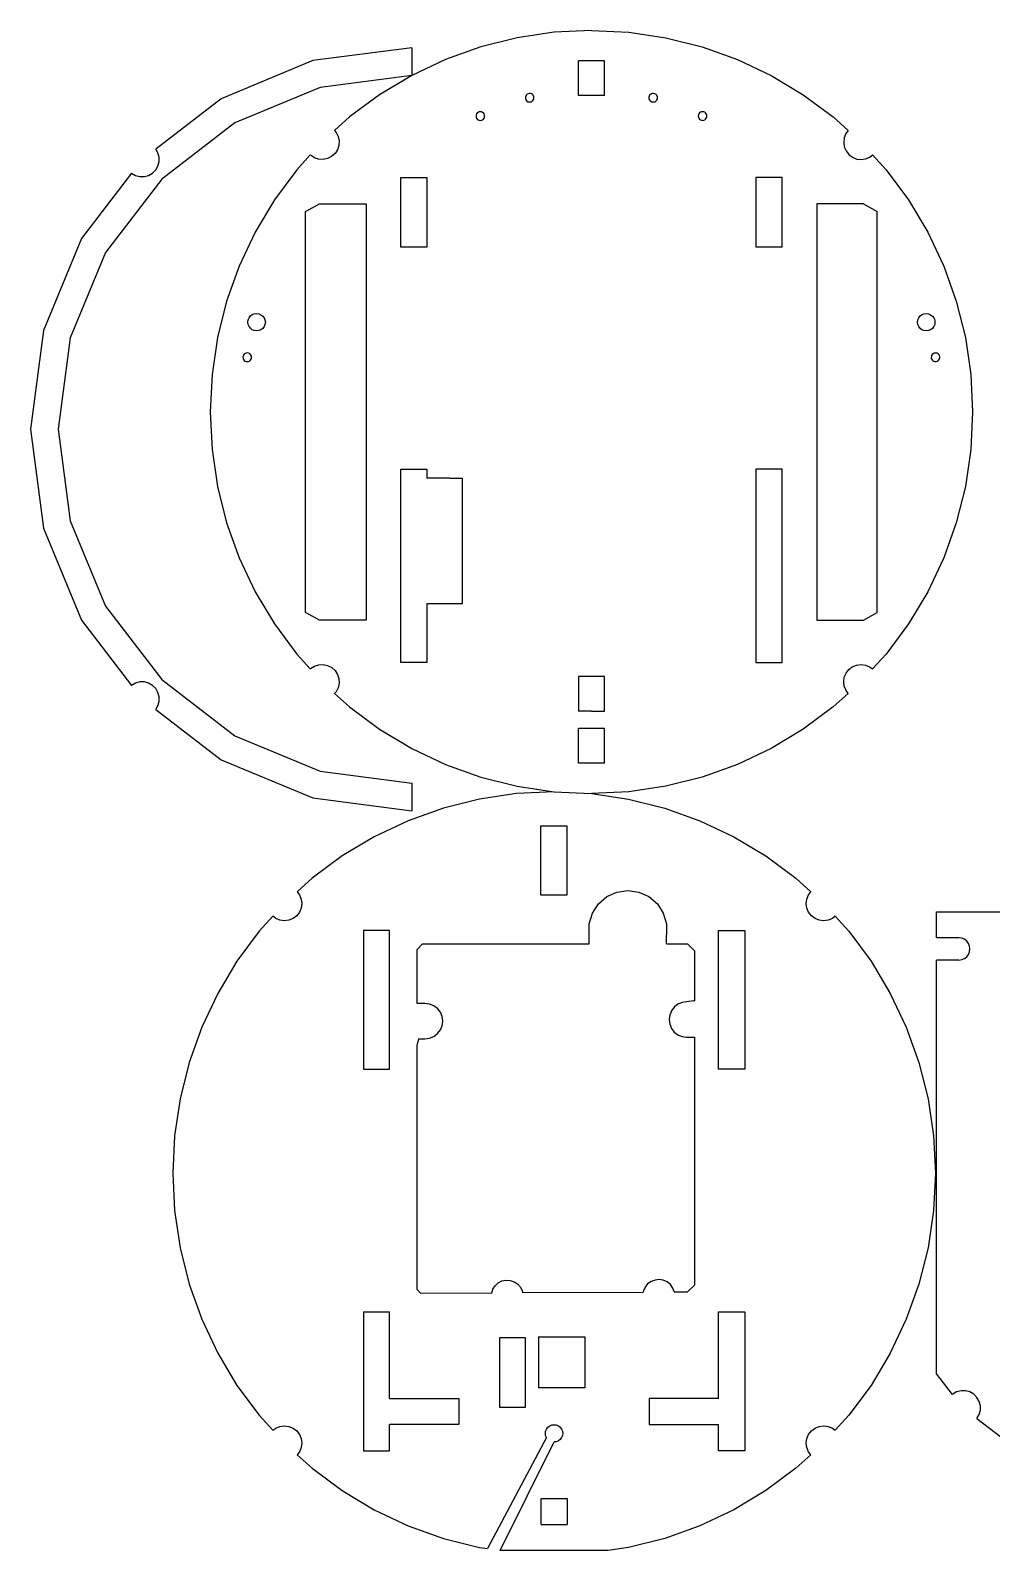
# Model space of a CAD drawing. Header units: inches. Extents: x 0 to 19.5, y 0 to 11.
# Drawn here: x 0 to 6.93, y 0 to 10.96 of the extents above; entities that cross this region are included whole.
import ezdxf

# ---------------------------------------------------------------- set-up
doc = ezdxf.new("R2010")
doc.units = ezdxf.units.IN
doc.header["$MEASUREMENT"] = 0
doc.layers.get('0').update_dxf_attribs({"color": 144, "true_color": 0x006699})

msp = doc.modelspace()

# ---------------------------------------------------------------- linework, layer by layer
at = {"color": 30, "true_color": 0xff8c00}
for p, q in [((4.046, 10.956, 0.002), (3.777, 10.943, 0.002)), ((4.046, 10.956, 0.002), (4.316, 10.943, 0.002)), ((3.51, 10.903, 0.002), (3.248, 10.838, 0.002)), ((3.777, 10.943, 0.002), (3.51, 10.903, 0.002)), ((4.316, 10.943, 0.002), (4.583, 10.903, 0.002)), ((4.583, 10.903, 0.002), (4.845, 10.838, 0.002)), ((2.994, 10.747, 0.002), (2.75, 10.631, 0.003)), ((3.248, 10.838, 0.002), (2.994, 10.747, 0.002)), ((4.14, 10.737, 0.002), (3.952, 10.737, 0.002)), ((3.952, 10.487, 0.002), (3.952, 10.737, 0.002)), ((4.14, 10.487, 0.002), (4.14, 10.737, 0.002)), ((4.845, 10.838, 0.002), (5.099, 10.747, 0.002)), ((5.099, 10.747, 0.002), (5.343, 10.631, 0.002)), ((2.75, 10.631, 0.003), (2.519, 10.492, 0.002)), ((5.343, 10.631, 0.002), (5.574, 10.492, 0.002)), ((2.519, 10.492, 0.002), (2.302, 10.332, 0.002)), ((4.14, 10.487, 0.002), (3.952, 10.487, 0.002)), ((5.574, 10.492, 0.002), (5.791, 10.332, 0.002)), ((2.302, 10.332, 0.002), (2.194, 10.234, 0.002)), ((5.791, 10.332, 0.002), (5.899, 10.234, 0.002)), ((2.018, 10.058, 0.002), (1.921, 9.951, 0.002)), ((6.074, 10.058, 0.002), (6.172, 9.951, 0.002)), ((1.921, 9.951, 0.002), (1.76, 9.734, 0.002)), ((2.671, 9.394, 0.002), (2.671, 9.897, 0.002)), ((2.671, 9.897, 0.002), (2.859, 9.897, 0.002)), ((2.859, 9.897, 0.002), (2.859, 9.394, 0.002)), ((5.233, 9.897, 0.002), (5.233, 9.394, 0.002)), ((5.421, 9.897, 0.002), (5.233, 9.897, 0.002)), ((5.421, 9.394, 0.002), (5.421, 9.897, 0.002)), ((6.172, 9.951, 0.002), (6.333, 9.734, 0.002)), ((1.76, 9.734, 0.002), (1.621, 9.502, 0.002)), ((1.984, 9.65, 0.002), (2.084, 9.706, 0.002)), ((1.984, 6.761, 0.002), (1.984, 9.65, 0.002)), ((2.084, 9.706, 0.002), (2.421, 9.706, 0.002)), ((2.421, 9.706, 0.002), (2.421, 6.706, 0.002)), ((5.671, 9.706, 0.002), (5.671, 6.706, 0.002)), ((6.009, 9.706, 0.002), (5.671, 9.706, 0.002)), ((6.009, 9.706, 0.002), (6.108, 9.65, 0.002)), ((6.108, 6.761, 0.002), (6.108, 9.65, 0.002)), ((6.333, 9.734, 0.002), (6.472, 9.502, 0.002)), ((1.621, 9.502, 0.002), (1.506, 9.258, 0.002)), ((6.472, 9.502, 0.002), (6.587, 9.258, 0.002)), ((2.859, 9.394, 0.002), (2.671, 9.394, 0.002)), ((5.421, 9.394, 0.002), (5.233, 9.394, 0.002)), ((1.506, 9.258, 0.002), (1.415, 9.004, 0.002)), ((6.587, 9.258, 0.002), (6.678, 9.004, 0.002)), ((1.415, 9.004, 0.002), (1.349, 8.742, 0.002)), ((6.678, 9.004, 0.002), (6.744, 8.742, 0.002)), ((1.349, 8.742, 0.002), (1.31, 8.475, 0.002)), ((6.744, 8.742, 0.002), (6.783, 8.475, 0.002)), ((1.31, 8.475, 0.002), (1.296, 8.206, 0.002)), ((6.783, 8.475, 0.002), (6.796, 8.206, 0.002)), ((1.296, 8.206, 0.002), (1.31, 7.936, 0.002)), ((6.796, 8.206, 0.002), (6.783, 7.936, 0.002)), ((1.31, 7.936, 0.002), (1.349, 7.669, 0.002)), ((6.783, 7.936, 0.002), (6.744, 7.669, 0.002)), ((2.671, 7.793, 0.002), (2.859, 7.793, 0.002)), ((2.671, 6.4, 0.002), (2.671, 7.793, 0.002)), ((2.859, 7.793, 0.002), (2.859, 7.729, 0.002)), ((5.421, 7.793, 0.002), (5.233, 7.793, 0.002)), ((5.233, 7.793, 0.002), (5.233, 6.4, 0.002)), ((5.421, 6.4, 0.002), (5.421, 7.793, 0.002)), ((1.349, 7.669, 0.002), (1.415, 7.408, 0.002)), ((6.744, 7.669, 0.002), (6.678, 7.408, 0.002)), ((1.415, 7.408, 0.002), (1.506, 7.154, 0.002)), ((6.678, 7.408, 0.002), (6.587, 7.154, 0.002)), ((1.506, 7.154, 0.002), (1.621, 6.91, 0.002)), ((6.587, 7.154, 0.002), (6.472, 6.91, 0.002)), ((1.621, 6.91, 0.002), (1.76, 6.678, 0.002)), ((6.472, 6.91, 0.002), (6.333, 6.678, 0.002)), ((2.859, 6.823, 0.002), (2.859, 6.4, 0.002)), ((2.084, 6.706, 0.002), (1.984, 6.761, 0.002)), ((2.421, 6.706, 0.002), (2.084, 6.706, 0.002)), ((5.671, 6.706, 0.002), (6.009, 6.706, 0.002)), ((6.009, 6.706, 0.002), (6.108, 6.761, 0.002)), ((1.76, 6.678, 0.002), (1.921, 6.461, 0.002)), ((6.333, 6.678, 0.002), (6.172, 6.461, 0.002)), ((1.921, 6.461, 0.002), (2.018, 6.354, 0.002)), ((2.859, 6.4, 0.002), (2.671, 6.4, 0.002)), ((5.233, 6.4, 0.002), (5.421, 6.4, 0.002)), ((6.172, 6.461, 0.002), (6.074, 6.354, 0.002)), ((2.194, 6.178, 0.002), (2.302, 6.08, 0.002)), ((5.899, 6.178, 0.002), (5.791, 6.08, 0.002)), ((2.302, 6.08, 0.002), (2.519, 5.919, 0.002)), ((5.791, 6.08, 0.002), (5.574, 5.919, 0.002)), ((2.519, 5.919, 0.002), (2.75, 5.781, 0.002)), ((3.952, 5.675, 0.002), (3.952, 5.925, 0.002)), ((4.14, 5.925, 0.002), (3.952, 5.925, 0.002)), ((4.14, 5.675, 0.002), (4.14, 5.925, 0.002)), ((5.574, 5.919, 0.002), (5.343, 5.781, 0.002)), ((2.75, 5.781, 0.002), (2.994, 5.665, 0.002)), ((5.343, 5.781, 0.002), (5.099, 5.665, 0.002)), ((2.994, 5.665, 0.002), (3.248, 5.574, 0.002)), ((4.14, 5.675, 0.002), (3.952, 5.675, 0.002)), ((5.099, 5.665, 0.002), (4.845, 5.574, 0.002)), ((3.248, 5.574, 0.002), (3.51, 5.509, 0.002)), ((3.51, 5.509, 0.002), (3.777, 5.469, 0.003)), ((4.583, 5.509, 0.002), (4.316, 5.469, 0.002)), ((4.845, 5.574, 0.002), (4.583, 5.509, 0.002)), ((3.777, 5.469, 0.003), (4.046, 5.456, 0.003)), ((4.316, 5.469, 0.002), (4.046, 5.456, 0.003)), ((3.681, 5.223, 0.003), (3.87, 5.223, 0.003)), ((3.682, 4.723, 0.003), (3.681, 5.223, 0.003)), ((3.87, 5.223, 0.003), (3.87, 4.723, 0.003)), ((1.924, 4.747, 0.003), (1.941, 4.726, 0.003)), ((1.941, 4.726, 0.003), (1.953, 4.696, 0.003)), ((4.097, 4.661, 0.003), (4.158, 4.713, 0.003)), ((4.158, 4.713, 0.003), (4.23, 4.746, 0.003)), ((4.23, 4.746, 0.003), (4.309, 4.757, 0.003)), ((4.309, 4.757, 0.003), (4.388, 4.746, 0.003)), ((4.388, 4.746, 0.003), (4.461, 4.713, 0.003)), ((4.461, 4.713, 0.003), (4.522, 4.661, 0.003)), ((5.601, 4.696, 0.003), (5.613, 4.726, 0.003)), ((5.613, 4.726, 0.003), (5.629, 4.747, 0.003)), ((1.953, 4.631, 0.003), (1.941, 4.601, 0.003)), ((1.953, 4.696, 0.003), (1.957, 4.664, 0.003)), ((1.957, 4.664, 0.003), (1.953, 4.631, 0.003)), ((4.054, 4.594, 0.003), (4.097, 4.661, 0.003)), ((4.522, 4.661, 0.003), (4.565, 4.594, 0.003)), ((5.596, 4.664, 0.003), (5.601, 4.696, 0.003)), ((5.601, 4.631, 0.003), (5.596, 4.664, 0.003)), ((5.613, 4.601, 0.003), (5.601, 4.631, 0.003)), ((1.77, 4.555, 0.003), (1.749, 4.572, 0.003)), ((1.8, 4.543, 0.003), (1.77, 4.555, 0.003)), ((1.832, 4.539, 0.003), (1.8, 4.543, 0.003)), ((1.865, 4.543, 0.003), (1.832, 4.539, 0.003)), ((1.895, 4.555, 0.003), (1.865, 4.543, 0.003)), ((1.921, 4.575, 0.003), (1.895, 4.555, 0.003)), ((1.941, 4.601, 0.003), (1.921, 4.575, 0.003)), ((4.029, 4.438, 0.003), (4.03, 4.518, 0.003)), ((4.03, 4.518, 0.003), (4.054, 4.594, 0.003)), ((4.565, 4.594, 0.003), (4.589, 4.518, 0.003)), ((4.589, 4.518, 0.003), (4.589, 4.438, 0.003)), ((5.633, 4.575, 0.003), (5.613, 4.601, 0.003)), ((5.659, 4.555, 0.003), (5.633, 4.575, 0.003)), ((5.689, 4.543, 0.003), (5.659, 4.555, 0.003)), ((5.721, 4.539, 0.003), (5.689, 4.543, 0.003)), ((5.754, 4.543, 0.003), (5.721, 4.539, 0.003)), ((5.784, 4.555, 0.003), (5.754, 4.543, 0.003)), ((5.805, 4.572, 0.003), (5.784, 4.555, 0.003)), ((2.589, 4.47, 0.003), (2.402, 4.47, 0.003)), ((2.402, 4.47, 0.003), (2.402, 3.47, 0.003)), ((2.589, 3.47, 0.003), (2.589, 4.47, 0.003)), ((4.029, 4.372, 0.003), (4.029, 4.438, 0.003)), ((4.589, 4.372, 0.003), (4.589, 4.438, 0.003)), ((4.964, 4.47, 0.003), (5.152, 4.47, 0.003)), ((4.964, 3.47, 0.003), (4.964, 4.47, 0.003)), ((5.152, 4.47, 0.003), (5.152, 3.47, 0.003)), ((2.829, 4.372, 0.003), (2.789, 4.333, 0.003)), ((2.789, 3.982, 0.003), (2.789, 4.333, 0.003)), ((2.829, 4.372, 0.003), (4.029, 4.372, 0.003)), ((4.589, 4.372, 0.003), (4.74, 4.372, 0.003)), ((4.79, 4.323, 0.003), (4.74, 4.372, 0.003)), ((2.79, 3.944, 0.003), (2.789, 3.982, 0.003)), ((4.701, 3.95, 0.003), (4.67, 3.937, 0.003)), ((4.733, 3.954, 0.003), (4.701, 3.95, 0.003)), ((4.782, 3.961, 0.003), (4.79, 3.962, 0.003)), ((2.846, 3.944, 0.003), (2.79, 3.944, 0.003)), ((2.879, 3.939, 0.003), (2.846, 3.944, 0.003)), ((2.91, 3.927, 0.003), (2.879, 3.939, 0.003)), ((2.936, 3.906, 0.003), (2.91, 3.927, 0.003)), ((2.957, 3.88, 0.003), (2.936, 3.906, 0.003)), ((2.969, 3.849, 0.003), (2.957, 3.88, 0.003)), ((2.974, 3.816, 0.003), (2.969, 3.849, 0.003)), ((4.611, 3.86, 0.003), (4.606, 3.827, 0.003)), ((4.623, 3.891, 0.003), (4.611, 3.86, 0.003)), ((4.643, 3.917, 0.003), (4.623, 3.891, 0.003)), ((4.67, 3.937, 0.003), (4.643, 3.917, 0.003)), ((2.91, 3.706, 0.003), (2.936, 3.726, 0.003)), ((2.936, 3.726, 0.003), (2.957, 3.753, 0.003)), ((2.957, 3.753, 0.003), (2.969, 3.783, 0.003)), ((2.969, 3.783, 0.003), (2.974, 3.816, 0.003)), ((4.606, 3.827, 0.003), (4.611, 3.794, 0.003)), ((4.611, 3.794, 0.003), (4.623, 3.763, 0.003)), ((4.623, 3.763, 0.003), (4.643, 3.737, 0.003)), ((4.643, 3.737, 0.003), (4.67, 3.717, 0.003)), ((2.799, 3.689, 0.003), (2.789, 3.648, 0.003)), ((2.846, 3.689, 0.003), (2.879, 3.693, 0.003)), ((2.879, 3.693, 0.003), (2.91, 3.706, 0.003)), ((4.67, 3.717, 0.003), (4.701, 3.704, 0.003)), ((4.701, 3.704, 0.003), (4.733, 3.7, 0.003)), ((4.733, 3.7, 0.003), (4.789, 3.7, 0.003)), ((2.402, 3.47, 0.003), (2.589, 3.47, 0.003)), ((5.152, 3.47, 0.003), (4.964, 3.47, 0.003)), ((2.789, 1.881, 0.003), (2.813, 1.856, 0.003)), ((3.327, 1.858, 0.003), (3.335, 1.884, 0.003)), ((3.335, 1.884, 0.003), (3.351, 1.909, 0.003)), ((3.351, 1.909, 0.003), (3.374, 1.929, 0.003)), ((3.374, 1.929, 0.003), (3.4, 1.943, 0.003)), ((3.4, 1.943, 0.003), (3.43, 1.949, 0.003)), ((3.43, 1.949, 0.003), (3.46, 1.947, 0.003)), ((3.46, 1.947, 0.003), (3.488, 1.938, 0.003)), ((3.488, 1.938, 0.003), (3.513, 1.922, 0.003)), ((3.513, 1.922, 0.003), (3.534, 1.899, 0.003)), ((3.534, 1.899, 0.003), (3.547, 1.873, 0.003)), ((3.547, 1.873, 0.003), (3.55, 1.859, 0.003)), ((3.55, 1.859, 0.003), (4.42, 1.863, 0.003)), ((4.421, 1.871, 0.003), (4.42, 1.863, 0.003)), ((4.433, 1.899, 0.003), (4.421, 1.871, 0.003)), ((4.452, 1.922, 0.003), (4.433, 1.899, 0.003)), ((4.477, 1.94, 0.003), (4.452, 1.922, 0.003)), ((4.505, 1.95, 0.003), (4.477, 1.94, 0.003)), ((4.535, 1.953, 0.003), (4.505, 1.95, 0.003)), ((4.565, 1.948, 0.003), (4.535, 1.953, 0.003)), ((4.592, 1.936, 0.003), (4.565, 1.948, 0.003)), ((4.616, 1.917, 0.003), (4.592, 1.936, 0.003)), ((4.633, 1.892, 0.003), (4.616, 1.917, 0.003)), ((4.644, 1.864, 0.003), (4.633, 1.892, 0.003)), ((4.644, 1.864, 0.003), (4.74, 1.864, 0.003)), ((4.74, 1.864, 0.003), (4.79, 1.914, 0.003)), ((2.813, 1.856, 0.003), (3.327, 1.858, 0.003)), ((2.402, 1.72, 0.003), (2.59, 1.72, 0.003)), ((3.664, 1.54, 0.003), (3.998, 1.54, 0.003)), ((3.664, 1.54, 0.003), (3.664, 1.174, 0.003)), ((3.998, 1.54, 0.003), (3.998, 1.174, 0.003)), ((3.572, 1.533, 0.003), (3.384, 1.533, 0.003)), ((3.572, 1.033, 0.003), (3.572, 1.533, 0.003)), ((2.59, 1.096, 0.003), (3.09, 1.096, 0.003)), ((3.09, 1.096, 0.003), (3.09, 0.908, 0.003)), ((3.998, 1.174, 0.003), (3.664, 1.174, 0.003)), ((4.964, 1.096, 0.003), (4.464, 1.096, 0.003)), ((4.464, 1.096, 0.003), (4.464, 0.908, 0.003)), ((3.384, 1.033, 0.003), (3.572, 1.033, 0.003)), ((1.749, 0.867, 0.003), (1.77, 0.883, 0.003)), ((1.77, 0.883, 0.003), (1.8, 0.895, 0.003)), ((1.8, 0.895, 0.003), (1.832, 0.9, 0.003)), ((1.832, 0.9, 0.003), (1.865, 0.895, 0.003)), ((1.865, 0.895, 0.003), (1.895, 0.883, 0.003)), ((1.895, 0.883, 0.003), (1.921, 0.863, 0.003)), ((3.09, 0.908, 0.003), (2.59, 0.908, 0.003)), ((3.723, 0.876, 0.003), (3.733, 0.889, 0.003)), ((3.733, 0.889, 0.003), (3.746, 0.899, 0.003)), ((3.746, 0.899, 0.003), (3.761, 0.906, 0.003)), ((3.761, 0.906, 0.003), (3.78, 0.907, 0.003)), ((3.78, 0.907, 0.003), (3.793, 0.906, 0.003)), ((3.793, 0.906, 0.003), (3.808, 0.899, 0.003)), ((3.808, 0.899, 0.003), (3.821, 0.889, 0.003)), ((3.821, 0.889, 0.003), (3.831, 0.876, 0.003)), ((4.464, 0.908, 0.003), (4.964, 0.908, 0.003)), ((5.633, 0.863, 0.003), (5.659, 0.883, 0.003)), ((5.659, 0.883, 0.003), (5.689, 0.895, 0.003)), ((5.689, 0.895, 0.003), (5.721, 0.9, 0.003)), ((5.721, 0.9, 0.003), (5.754, 0.895, 0.003)), ((5.754, 0.895, 0.003), (5.784, 0.883, 0.003)), ((5.784, 0.883, 0.003), (5.805, 0.867, 0.003)), ((1.921, 0.863, 0.003), (1.941, 0.837, 0.003)), ((1.941, 0.837, 0.003), (1.953, 0.807, 0.003)), ((1.953, 0.807, 0.003), (1.957, 0.775, 0.003)), ((1.957, 0.775, 0.003), (1.953, 0.742, 0.003)), ((3.723, 0.814, 0.003), (3.297, 0.014, 0.003)), ((3.389, 0, 0.003), (3.777, 0.783, 0.003)), ((3.714, 0.845, 0.003), (3.716, 0.861, 0.003)), ((3.716, 0.829, 0.003), (3.714, 0.845, 0.003)), ((3.716, 0.861, 0.003), (3.723, 0.876, 0.003)), ((3.723, 0.814, 0.003), (3.716, 0.829, 0.003)), ((3.793, 0.785, 0.003), (3.777, 0.783, 0.003)), ((3.808, 0.791, 0.003), (3.793, 0.785, 0.003)), ((3.821, 0.801, 0.003), (3.808, 0.791, 0.003)), ((3.831, 0.814, 0.003), (3.821, 0.801, 0.003)), ((3.831, 0.876, 0.003), (3.837, 0.861, 0.003)), ((3.837, 0.829, 0.003), (3.831, 0.814, 0.003)), ((3.837, 0.861, 0.003), (3.839, 0.845, 0.003)), ((3.839, 0.845, 0.003), (3.837, 0.829, 0.003)), ((5.596, 0.775, 0.003), (5.601, 0.807, 0.003)), ((5.601, 0.742, 0.003), (5.596, 0.775, 0.003)), ((5.601, 0.807, 0.003), (5.613, 0.837, 0.003)), ((5.613, 0.837, 0.003), (5.633, 0.863, 0.003)), ((1.941, 0.712, 0.003), (1.924, 0.691, 0.003)), ((1.953, 0.742, 0.003), (1.941, 0.712, 0.003)), ((5.613, 0.712, 0.003), (5.601, 0.742, 0.003)), ((5.629, 0.691, 0.003), (5.613, 0.712, 0.003)), ((3.683, 0.375, 0.003), (3.871, 0.375, 0.003)), ((3.683, 0.187, 0.003), (3.683, 0.375, 0.003)), ((3.871, 0.375, 0.003), (3.871, 0.187, 0.003)), ((3.683, 0.187, 0.003), (3.871, 0.187, 0.003)), ((4.165, 0, 0.003), (3.389, 0, 0.003))]:
    msp.add_line(p, q, dxfattribs=at)
at = {"color": 30, "true_color": 0xff7f00}
for p, q in [((2.038, 10.738, 0.003), (1.375, 10.463, 0.003)), ((2.75, 10.831, 0.003), (2.038, 10.738, 0.003)), ((2.75, 10.831, 0.003), (2.75, 10.631, 0.003)), ((2.75, 10.631, 0.003), (2.09, 10.544, 0.003)), ((2.09, 10.544, 0.003), (1.475, 10.29, 0.003)), ((1.375, 10.463, 0.003), (0.904, 10.101, 0.003)), ((1.475, 10.29, 0.003), (0.947, 9.884, 0.003)), ((0.73, 9.927, 0.003), (0.368, 9.456, 0.003)), ((0.947, 9.884, 0.003), (0.542, 9.356, 0.003)), ((0.368, 9.456, 0.003), (0.094, 8.793, 0.003)), ((0.542, 9.356, 0.003), (0.287, 8.741, 0.003)), ((0.094, 8.793, 0.003), (0, 8.081, 0.003)), ((0.287, 8.741, 0.003), (0.2, 8.081, 0.003)), ((0, 8.081, 0.003), (0.094, 7.369, 0.003)), ((0.2, 8.081, 0.003), (0.287, 7.421, 0.003)), ((0.094, 7.369, 0.003), (0.368, 6.706, 0.003)), ((0.287, 7.421, 0.003), (0.542, 6.806, 0.003)), ((0.542, 6.806, 0.003), (0.947, 6.278, 0.003)), ((0.368, 6.706, 0.003), (0.73, 6.235, 0.003)), ((0.947, 6.278, 0.003), (1.475, 5.873, 0.003)), ((0.904, 6.061, 0.003), (1.375, 5.7, 0.003)), ((1.475, 5.873, 0.003), (2.09, 5.618, 0.003)), ((1.375, 5.7, 0.003), (2.038, 5.425, 0.003)), ((2.09, 5.618, 0.003), (2.75, 5.531, 0.003)), ((2.75, 5.531, 0.003), (2.75, 5.331, 0.003)), ((2.038, 5.425, 0.003), (2.75, 5.331, 0.003))]:
    msp.add_line(p, q, dxfattribs=at)
for p, q in [((3.573, 10.484, 0.002), (3.57, 10.476, 0.002)), ((3.57, 10.476, 0.002), (3.57, 10.468, 0.002)), ((3.57, 10.468, 0.002), (3.572, 10.46, 0.002)), ((3.572, 10.46, 0.002), (3.576, 10.453, 0.002)), ((3.577, 10.491, 0.002), (3.573, 10.484, 0.002)), ((3.576, 10.453, 0.002), (3.581, 10.447, 0.002)), ((3.583, 10.496, 0.002), (3.577, 10.491, 0.002)), ((3.581, 10.447, 0.002), (3.588, 10.442, 0.002)), ((3.59, 10.5, 0.002), (3.583, 10.496, 0.002)), ((3.588, 10.442, 0.002), (3.596, 10.44, 0.002)), ((3.598, 10.502, 0.002), (3.59, 10.5, 0.002)), ((3.596, 10.44, 0.002), (3.604, 10.44, 0.002)), ((3.606, 10.501, 0.002), (3.598, 10.502, 0.002)), ((3.604, 10.44, 0.002), (3.612, 10.441, 0.002)), ((3.614, 10.499, 0.002), (3.606, 10.501, 0.002)), ((3.612, 10.441, 0.002), (3.619, 10.445, 0.002)), ((3.621, 10.495, 0.002), (3.614, 10.499, 0.002)), ((3.619, 10.445, 0.002), (3.625, 10.451, 0.002)), ((3.627, 10.489, 0.002), (3.621, 10.495, 0.002)), ((3.625, 10.451, 0.002), (3.629, 10.458, 0.002)), ((3.63, 10.482, 0.002), (3.627, 10.489, 0.002)), ((3.629, 10.458, 0.002), (3.632, 10.465, 0.002)), ((3.632, 10.474, 0.002), (3.63, 10.482, 0.002)), ((3.632, 10.465, 0.002), (3.632, 10.474, 0.002)), ((4.462, 10.482, 0.002), (4.461, 10.474, 0.002)), ((4.461, 10.474, 0.002), (4.461, 10.465, 0.002)), ((4.461, 10.465, 0.002), (4.463, 10.458, 0.002)), ((4.466, 10.489, 0.002), (4.462, 10.482, 0.002)), ((4.463, 10.458, 0.002), (4.468, 10.451, 0.002)), ((4.472, 10.495, 0.002), (4.466, 10.489, 0.002)), ((4.468, 10.451, 0.002), (4.474, 10.445, 0.002)), ((4.479, 10.499, 0.002), (4.472, 10.495, 0.002)), ((4.474, 10.445, 0.002), (4.481, 10.441, 0.002)), ((4.486, 10.501, 0.002), (4.479, 10.499, 0.002)), ((4.481, 10.441, 0.002), (4.489, 10.44, 0.002)), ((4.495, 10.502, 0.002), (4.486, 10.501, 0.002)), ((4.489, 10.44, 0.002), (4.497, 10.44, 0.002)), ((4.503, 10.5, 0.002), (4.495, 10.502, 0.002)), ((4.497, 10.44, 0.002), (4.505, 10.442, 0.002)), ((4.51, 10.496, 0.002), (4.503, 10.5, 0.002)), ((4.505, 10.442, 0.002), (4.512, 10.447, 0.002)), ((4.516, 10.491, 0.002), (4.51, 10.496, 0.002)), ((4.512, 10.447, 0.002), (4.517, 10.453, 0.002)), ((4.52, 10.484, 0.002), (4.516, 10.491, 0.002)), ((4.517, 10.453, 0.002), (4.521, 10.46, 0.002)), ((4.522, 10.476, 0.002), (4.52, 10.484, 0.002)), ((4.521, 10.46, 0.002), (4.523, 10.468, 0.002)), ((4.523, 10.468, 0.002), (4.522, 10.476, 0.002)), ((3.215, 10.346, 0.002), (3.214, 10.338, 0.002)), ((3.214, 10.338, 0.002), (3.215, 10.33, 0.002)), ((3.218, 10.354, 0.002), (3.215, 10.346, 0.002)), ((3.215, 10.33, 0.002), (3.218, 10.323, 0.002)), ((3.223, 10.361, 0.002), (3.218, 10.354, 0.002)), ((3.218, 10.323, 0.002), (3.223, 10.316, 0.002)), ((3.229, 10.365, 0.002), (3.223, 10.361, 0.002)), ((3.223, 10.316, 0.002), (3.229, 10.311, 0.002)), ((3.237, 10.369, 0.002), (3.229, 10.365, 0.002)), ((3.229, 10.311, 0.002), (3.237, 10.308, 0.002)), ((3.245, 10.37, 0.002), (3.237, 10.369, 0.002)), ((3.237, 10.308, 0.002), (3.245, 10.307, 0.002)), ((3.253, 10.369, 0.002), (3.245, 10.37, 0.002)), ((3.245, 10.307, 0.002), (3.253, 10.308, 0.002)), ((3.26, 10.365, 0.002), (3.253, 10.369, 0.002)), ((3.253, 10.308, 0.002), (3.26, 10.311, 0.002)), ((3.267, 10.361, 0.002), (3.26, 10.365, 0.002)), ((3.26, 10.311, 0.002), (3.267, 10.316, 0.002)), ((3.272, 10.354, 0.002), (3.267, 10.361, 0.002)), ((3.267, 10.316, 0.002), (3.272, 10.323, 0.002)), ((3.275, 10.346, 0.002), (3.272, 10.354, 0.002)), ((3.272, 10.323, 0.002), (3.275, 10.33, 0.002)), ((3.276, 10.338, 0.002), (3.275, 10.346, 0.002)), ((3.275, 10.33, 0.002), (3.276, 10.338, 0.002)), ((4.818, 10.347, 0.002), (4.817, 10.338, 0.002)), ((4.817, 10.338, 0.002), (4.818, 10.33, 0.002)), ((4.821, 10.354, 0.002), (4.818, 10.347, 0.002)), ((4.818, 10.33, 0.002), (4.821, 10.323, 0.002)), ((4.826, 10.361, 0.002), (4.821, 10.354, 0.002)), ((4.821, 10.323, 0.002), (4.826, 10.316, 0.002)), ((4.832, 10.366, 0.002), (4.826, 10.361, 0.002)), ((4.826, 10.316, 0.002), (4.832, 10.311, 0.002)), ((4.84, 10.369, 0.002), (4.832, 10.366, 0.002)), ((4.832, 10.311, 0.002), (4.84, 10.308, 0.002)), ((4.848, 10.37, 0.002), (4.84, 10.369, 0.002)), ((4.84, 10.308, 0.002), (4.848, 10.307, 0.002)), ((4.856, 10.369, 0.002), (4.848, 10.37, 0.002)), ((4.848, 10.307, 0.002), (4.856, 10.308, 0.002)), ((4.864, 10.366, 0.002), (4.856, 10.369, 0.002)), ((4.856, 10.308, 0.002), (4.864, 10.311, 0.002)), ((4.87, 10.361, 0.002), (4.864, 10.366, 0.002)), ((4.864, 10.311, 0.002), (4.87, 10.316, 0.002)), ((4.875, 10.354, 0.002), (4.87, 10.361, 0.002)), ((4.87, 10.316, 0.002), (4.875, 10.323, 0.002)), ((4.878, 10.347, 0.002), (4.875, 10.354, 0.002)), ((4.875, 10.323, 0.002), (4.878, 10.33, 0.002)), ((4.879, 10.338, 0.002), (4.878, 10.347, 0.002)), ((4.878, 10.33, 0.002), (4.879, 10.338, 0.002)), ((2.194, 10.234, 0.002), (2.205, 10.221, 0.002)), ((2.205, 10.221, 0.002), (2.22, 10.192, 0.002)), ((2.22, 10.192, 0.002), (2.226, 10.16, 0.002)), ((5.882, 10.212, 0.002), (5.87, 10.182, 0.002)), ((5.899, 10.234, 0.002), (5.882, 10.212, 0.002)), ((0.92, 10.073, 0.003), (0.904, 10.101, 0.003)), ((2.214, 10.096, 0.002), (2.197, 10.069, 0.002)), ((2.225, 10.127, 0.002), (2.214, 10.096, 0.002)), ((2.226, 10.16, 0.002), (2.225, 10.127, 0.002)), ((5.87, 10.182, 0.002), (5.866, 10.149, 0.002)), ((5.866, 10.149, 0.002), (5.87, 10.117, 0.002)), ((5.87, 10.117, 0.002), (5.883, 10.087, 0.002)), ((5.883, 10.087, 0.002), (5.903, 10.061, 0.002)), ((0.904, 9.95, 0.003), (0.92, 9.978, 0.003)), ((0.928, 10.042, 0.003), (0.92, 10.073, 0.003)), ((0.92, 9.978, 0.003), (0.928, 10.01, 0.003)), ((0.928, 10.01, 0.003), (0.928, 10.042, 0.003)), ((2.02, 10.056, 0.002), (2.018, 10.058, 0.002)), ((2.048, 10.038, 0.002), (2.02, 10.056, 0.002)), ((2.079, 10.028, 0.002), (2.048, 10.038, 0.002)), ((2.111, 10.026, 0.002), (2.079, 10.028, 0.002)), ((2.143, 10.032, 0.002), (2.111, 10.026, 0.002)), ((2.172, 10.047, 0.002), (2.143, 10.032, 0.002)), ((2.197, 10.069, 0.002), (2.172, 10.047, 0.002)), ((5.903, 10.061, 0.002), (5.929, 10.042, 0.002)), ((5.929, 10.042, 0.002), (5.96, 10.029, 0.002)), ((5.96, 10.029, 0.002), (5.992, 10.025, 0.002)), ((5.992, 10.025, 0.002), (6.024, 10.03, 0.002)), ((6.024, 10.03, 0.002), (6.054, 10.043, 0.002)), ((6.054, 10.043, 0.002), (6.074, 10.058, 0.002)), ((0.73, 9.927, 0.003), (0.758, 9.911, 0.003)), ((0.758, 9.911, 0.003), (0.789, 9.903, 0.003)), ((0.789, 9.903, 0.003), (0.822, 9.903, 0.003)), ((0.822, 9.903, 0.003), (0.853, 9.911, 0.003)), ((0.853, 9.911, 0.003), (0.881, 9.927, 0.003)), ((0.881, 9.927, 0.003), (0.904, 9.95, 0.003)), ((1.571, 8.869, 0.002), (1.577, 8.885, 0.002)), ((1.577, 8.885, 0.002), (1.587, 8.898, 0.002)), ((1.587, 8.898, 0.002), (1.6, 8.908, 0.002)), ((1.6, 8.908, 0.002), (1.615, 8.914, 0.002)), ((1.615, 8.914, 0.002), (1.632, 8.916, 0.002)), ((1.632, 8.916, 0.002), (1.648, 8.914, 0.002)), ((1.648, 8.914, 0.002), (1.663, 8.907, 0.002)), ((1.663, 8.907, 0.002), (1.676, 8.897, 0.002)), ((1.676, 8.897, 0.002), (1.686, 8.884, 0.002)), ((1.686, 8.884, 0.002), (1.692, 8.869, 0.002)), ((6.4, 8.869, 0.002), (6.407, 8.885, 0.002)), ((6.407, 8.885, 0.002), (6.417, 8.898, 0.002)), ((6.417, 8.898, 0.002), (6.43, 8.908, 0.002)), ((6.43, 8.908, 0.002), (6.445, 8.914, 0.002)), ((6.445, 8.914, 0.002), (6.461, 8.916, 0.002)), ((6.461, 8.916, 0.002), (6.478, 8.914, 0.002)), ((6.478, 8.914, 0.002), (6.493, 8.907, 0.002)), ((6.493, 8.907, 0.002), (6.506, 8.897, 0.002)), ((6.506, 8.897, 0.002), (6.516, 8.884, 0.002)), ((6.516, 8.884, 0.002), (6.522, 8.869, 0.002)), ((1.569, 8.853, 0.002), (1.571, 8.869, 0.002)), ((1.571, 8.837, 0.002), (1.569, 8.853, 0.002)), ((1.577, 8.822, 0.002), (1.571, 8.837, 0.002)), ((1.587, 8.809, 0.002), (1.577, 8.822, 0.002)), ((1.6, 8.799, 0.002), (1.587, 8.809, 0.002)), ((1.615, 8.792, 0.002), (1.6, 8.799, 0.002)), ((1.631, 8.79, 0.002), (1.615, 8.792, 0.002)), ((1.648, 8.792, 0.002), (1.631, 8.79, 0.002)), ((1.663, 8.798, 0.002), (1.648, 8.792, 0.002)), ((1.676, 8.808, 0.002), (1.663, 8.798, 0.002)), ((1.686, 8.821, 0.002), (1.676, 8.808, 0.002)), ((1.692, 8.837, 0.002), (1.686, 8.821, 0.002)), ((1.692, 8.869, 0.002), (1.695, 8.853, 0.002)), ((1.695, 8.853, 0.002), (1.692, 8.837, 0.002)), ((6.398, 8.853, 0.002), (6.4, 8.869, 0.002)), ((6.4, 8.837, 0.002), (6.398, 8.853, 0.002)), ((6.407, 8.822, 0.002), (6.4, 8.837, 0.002)), ((6.416, 8.809, 0.002), (6.407, 8.822, 0.002)), ((6.43, 8.799, 0.002), (6.416, 8.809, 0.002)), ((6.445, 8.792, 0.002), (6.43, 8.799, 0.002)), ((6.461, 8.79, 0.002), (6.445, 8.792, 0.002)), ((6.477, 8.792, 0.002), (6.461, 8.79, 0.002)), ((6.493, 8.798, 0.002), (6.477, 8.792, 0.002)), ((6.506, 8.808, 0.002), (6.493, 8.798, 0.002)), ((6.516, 8.821, 0.002), (6.506, 8.808, 0.002)), ((6.522, 8.837, 0.002), (6.516, 8.821, 0.002)), ((6.522, 8.869, 0.002), (6.524, 8.853, 0.002)), ((6.524, 8.853, 0.002), (6.522, 8.837, 0.002)), ((1.534, 8.609, 0.002), (1.533, 8.601, 0.002)), ((1.533, 8.601, 0.002), (1.534, 8.592, 0.002)), ((1.537, 8.616, 0.002), (1.534, 8.609, 0.002)), ((1.534, 8.592, 0.002), (1.537, 8.585, 0.002)), ((1.542, 8.623, 0.002), (1.537, 8.616, 0.002)), ((1.537, 8.585, 0.002), (1.542, 8.578, 0.002)), ((1.549, 8.628, 0.002), (1.542, 8.623, 0.002)), ((1.542, 8.578, 0.002), (1.549, 8.573, 0.002)), ((1.556, 8.631, 0.002), (1.549, 8.628, 0.002)), ((1.549, 8.573, 0.002), (1.556, 8.57, 0.002)), ((1.564, 8.632, 0.002), (1.556, 8.631, 0.002)), ((1.556, 8.57, 0.002), (1.564, 8.569, 0.002)), ((1.572, 8.631, 0.002), (1.564, 8.632, 0.002)), ((1.564, 8.569, 0.002), (1.572, 8.57, 0.002)), ((1.58, 8.627, 0.002), (1.572, 8.631, 0.002)), ((1.572, 8.57, 0.002), (1.58, 8.573, 0.002)), ((1.586, 8.622, 0.002), (1.58, 8.627, 0.002)), ((1.58, 8.573, 0.002), (1.586, 8.578, 0.002)), ((1.591, 8.616, 0.002), (1.586, 8.622, 0.002)), ((1.586, 8.578, 0.002), (1.591, 8.585, 0.002)), ((1.594, 8.608, 0.002), (1.591, 8.616, 0.002)), ((1.591, 8.585, 0.002), (1.594, 8.592, 0.002)), ((1.595, 8.6, 0.002), (1.594, 8.608, 0.002)), ((1.594, 8.592, 0.002), (1.595, 8.6, 0.002)), ((6.498, 8.605, 0.002), (6.497, 8.597, 0.002)), ((6.497, 8.597, 0.002), (6.499, 8.589, 0.002)), ((6.5, 8.613, 0.002), (6.498, 8.605, 0.002)), ((6.499, 8.589, 0.002), (6.503, 8.582, 0.002)), ((6.504, 8.62, 0.002), (6.5, 8.613, 0.002)), ((6.503, 8.582, 0.002), (6.509, 8.576, 0.002)), ((6.51, 8.626, 0.002), (6.504, 8.62, 0.002)), ((6.509, 8.576, 0.002), (6.516, 8.572, 0.002)), ((6.517, 8.63, 0.002), (6.51, 8.626, 0.002)), ((6.516, 8.572, 0.002), (6.524, 8.57, 0.002)), ((6.525, 8.631, 0.002), (6.517, 8.63, 0.002)), ((6.524, 8.57, 0.002), (6.532, 8.569, 0.002)), ((6.533, 8.631, 0.002), (6.525, 8.631, 0.002)), ((6.532, 8.569, 0.002), (6.54, 8.571, 0.002)), ((6.541, 8.629, 0.002), (6.533, 8.631, 0.002)), ((6.54, 8.571, 0.002), (6.547, 8.575, 0.002)), ((6.548, 8.625, 0.002), (6.541, 8.629, 0.002)), ((6.547, 8.575, 0.002), (6.553, 8.581, 0.002)), ((6.554, 8.619, 0.002), (6.548, 8.625, 0.002)), ((6.553, 8.581, 0.002), (6.557, 8.588, 0.002)), ((6.558, 8.612, 0.002), (6.554, 8.619, 0.002)), ((6.557, 8.588, 0.002), (6.559, 8.596, 0.002)), ((6.56, 8.604, 0.002), (6.558, 8.612, 0.002)), ((6.559, 8.596, 0.002), (6.56, 8.604, 0.002)), ((3.026, 7.729, 0.002), (2.859, 7.729, 0.002)), ((3.026, 7.729, 0.002), (3.113, 7.729, 0.002)), ((3.113, 7.729, 0.002), (3.113, 6.823, 0.002)), ((3.113, 6.823, 0.002), (2.859, 6.823, 0.002)), ((2.018, 6.354, 0.002), (2.021, 6.357, 0.002)), ((2.021, 6.357, 0.002), (2.048, 6.374, 0.002)), ((2.048, 6.374, 0.002), (2.08, 6.384, 0.002)), ((2.08, 6.384, 0.002), (2.112, 6.386, 0.002)), ((2.112, 6.386, 0.002), (2.144, 6.379, 0.002)), ((2.144, 6.379, 0.002), (2.173, 6.364, 0.002)), ((2.173, 6.364, 0.002), (2.197, 6.342, 0.002)), ((5.902, 6.35, 0.002), (5.928, 6.37, 0.002)), ((5.928, 6.37, 0.002), (5.959, 6.382, 0.002)), ((5.959, 6.382, 0.002), (5.991, 6.386, 0.002)), ((5.991, 6.386, 0.002), (6.023, 6.382, 0.002)), ((6.023, 6.382, 0.002), (6.053, 6.37, 0.002)), ((6.053, 6.37, 0.002), (6.074, 6.354, 0.002)), ((0.758, 6.252, 0.003), (0.73, 6.235, 0.003)), ((0.789, 6.26, 0.003), (0.758, 6.252, 0.003)), ((0.822, 6.26, 0.003), (0.789, 6.26, 0.003)), ((0.853, 6.252, 0.003), (0.822, 6.26, 0.003)), ((0.881, 6.235, 0.003), (0.853, 6.252, 0.003)), ((2.197, 6.342, 0.002), (2.215, 6.315, 0.002)), ((2.215, 6.315, 0.002), (2.225, 6.284, 0.002)), ((2.226, 6.251, 0.002), (2.219, 6.219, 0.002)), ((2.225, 6.284, 0.002), (2.226, 6.251, 0.002)), ((3.953, 6.3, 0.002), (3.953, 6.05, 0.002)), ((4.14, 6.3, 0.002), (3.953, 6.3, 0.002)), ((4.14, 6.05, 0.002), (4.14, 6.3, 0.002)), ((5.866, 6.261, 0.002), (5.87, 6.294, 0.002)), ((5.87, 6.229, 0.002), (5.866, 6.261, 0.002)), ((5.87, 6.294, 0.002), (5.883, 6.324, 0.002)), ((5.883, 6.324, 0.002), (5.902, 6.35, 0.002)), ((0.904, 6.212, 0.003), (0.881, 6.235, 0.003)), ((0.92, 6.184, 0.003), (0.904, 6.212, 0.003)), ((0.929, 6.153, 0.003), (0.92, 6.184, 0.003)), ((0.929, 6.12, 0.003), (0.929, 6.153, 0.003)), ((2.205, 6.19, 0.002), (2.194, 6.178, 0.002)), ((2.219, 6.219, 0.002), (2.205, 6.19, 0.002)), ((5.883, 6.199, 0.002), (5.87, 6.229, 0.002)), ((5.899, 6.178, 0.002), (5.883, 6.199, 0.002)), ((0.904, 6.061, 0.003), (0.92, 6.089, 0.003)), ((0.92, 6.089, 0.003), (0.929, 6.12, 0.003)), ((4.046, 6.05, 0.002), (3.953, 6.05, 0.002)), ((4.046, 6.05, 0.002), (4.14, 6.05, 0.002))]:
    msp.add_line(p, q)
at = {"color": 8, "true_color": 0x808080}
for p, q in [((3.24, 5.416, 0.003), (2.979, 5.351, 0.003)), ((3.507, 5.456, 0.003), (3.24, 5.416, 0.003)), ((3.777, 5.469, 0.003), (3.507, 5.456, 0.003)), ((4.046, 5.456, 0.003), (4.313, 5.416, 0.003)), ((4.313, 5.416, 0.003), (4.575, 5.351, 0.003)), ((2.724, 5.26, 0.003), (2.48, 5.144, 0.003)), ((2.979, 5.351, 0.003), (2.724, 5.26, 0.003)), ((4.575, 5.351, 0.003), (4.829, 5.26, 0.003)), ((4.829, 5.26, 0.003), (5.073, 5.144, 0.003)), ((2.48, 5.144, 0.003), (2.249, 5.006, 0.003)), ((5.073, 5.144, 0.003), (5.305, 5.006, 0.003)), ((2.249, 5.006, 0.003), (2.032, 4.845, 0.003)), ((5.305, 5.006, 0.003), (5.521, 4.845, 0.003)), ((2.032, 4.845, 0.003), (1.924, 4.747, 0.003)), ((5.521, 4.845, 0.003), (5.629, 4.747, 0.003)), ((3.87, 4.723, 0.003), (3.682, 4.723, 0.003)), ((1.749, 4.572, 0.003), (1.651, 4.464, 0.003)), ((5.805, 4.572, 0.003), (5.903, 4.464, 0.003)), ((1.651, 4.464, 0.003), (1.49, 4.247, 0.003)), ((5.903, 4.464, 0.003), (6.063, 4.247, 0.003)), ((4.79, 4.323, 0.003), (4.79, 3.962, 0.003)), ((1.49, 4.247, 0.003), (1.352, 4.016, 0.003)), ((6.063, 4.247, 0.003), (6.202, 4.016, 0.003)), ((1.352, 4.016, 0.003), (1.236, 3.772, 0.003)), ((4.782, 3.961, 0.003), (4.733, 3.954, 0.003)), ((6.202, 4.016, 0.003), (6.317, 3.772, 0.003)), ((1.236, 3.772, 0.003), (1.145, 3.517, 0.003)), ((6.317, 3.772, 0.003), (6.408, 3.517, 0.003)), ((2.789, 1.881, 0.003), (2.789, 3.648, 0.003)), ((2.799, 3.689, 0.003), (2.846, 3.689, 0.003)), ((4.789, 3.7, 0.003), (4.79, 3.69, 0.003)), ((4.79, 3.69, 0.003), (4.79, 3.661, 0.003)), ((4.79, 3.661, 0.003), (4.79, 1.914, 0.003)), ((1.145, 3.517, 0.003), (1.08, 3.256, 0.003)), ((6.408, 3.517, 0.003), (6.474, 3.256, 0.003)), ((1.08, 3.256, 0.003), (1.04, 2.989, 0.003)), ((6.474, 3.256, 0.003), (6.514, 2.989, 0.003)), ((1.04, 2.989, 0.003), (1.027, 2.719, 0.003)), ((6.514, 2.989, 0.003), (6.527, 2.719, 0.003)), ((1.027, 2.719, 0.003), (1.04, 2.45, 0.003)), ((6.527, 2.719, 0.003), (6.514, 2.45, 0.003)), ((1.04, 2.45, 0.003), (1.08, 2.183, 0.003)), ((6.514, 2.45, 0.003), (6.474, 2.183, 0.003)), ((1.08, 2.183, 0.003), (1.145, 1.921, 0.003)), ((6.474, 2.183, 0.003), (6.408, 1.921, 0.003)), ((1.145, 1.921, 0.003), (1.236, 1.667, 0.003)), ((6.408, 1.921, 0.003), (6.317, 1.667, 0.003)), ((1.236, 1.667, 0.003), (1.352, 1.423, 0.003)), ((2.402, 1.72, 0.003), (2.402, 0.72, 0.003)), ((2.59, 1.096, 0.003), (2.59, 1.72, 0.003)), ((4.964, 1.096, 0.003), (4.964, 1.72, 0.003)), ((4.964, 1.72, 0.003), (5.152, 1.72, 0.003)), ((5.152, 1.72, 0.003), (5.152, 0.72, 0.003)), ((6.317, 1.667, 0.003), (6.202, 1.423, 0.003)), ((1.352, 1.423, 0.003), (1.49, 1.191, 0.003)), ((6.202, 1.423, 0.003), (6.063, 1.191, 0.003)), ((1.49, 1.191, 0.003), (1.651, 0.975, 0.003)), ((6.063, 1.191, 0.003), (5.903, 0.975, 0.003)), ((1.651, 0.975, 0.003), (1.749, 0.867, 0.003)), ((2.59, 0.72, 0.003), (2.59, 0.908, 0.003)), ((4.964, 0.72, 0.003), (4.964, 0.908, 0.003)), ((5.903, 0.975, 0.003), (5.805, 0.867, 0.003)), ((1.924, 0.691, 0.003), (2.032, 0.593, 0.003)), ((2.402, 0.72, 0.003), (2.59, 0.72, 0.003)), ((5.152, 0.72, 0.003), (4.964, 0.72, 0.003)), ((5.629, 0.691, 0.003), (5.521, 0.593, 0.003)), ((2.032, 0.593, 0.003), (2.249, 0.433, 0.003)), ((5.521, 0.593, 0.003), (5.305, 0.433, 0.003)), ((2.249, 0.433, 0.003), (2.48, 0.294, 0.003)), ((5.305, 0.433, 0.003), (5.073, 0.294, 0.003)), ((2.48, 0.294, 0.003), (2.724, 0.179, 0.003)), ((5.073, 0.294, 0.003), (4.829, 0.179, 0.003)), ((2.724, 0.179, 0.003), (2.979, 0.088, 0.003)), ((4.829, 0.179, 0.003), (4.575, 0.088, 0.003)), ((2.979, 0.088, 0.003), (3.24, 0.022, 0.003)), ((3.24, 0.022, 0.003), (3.297, 0.014, 0.003)), ((4.313, 0.022, 0.003), (4.165, 0, 0.003)), ((4.575, 0.088, 0.003), (4.313, 0.022, 0.003))]:
    msp.add_line(p, q, dxfattribs=at)
at = {"color": 95, "true_color": 0x3d993d}
for p, q in [((6.536, 4.604, 0.003), (9.694, 4.604, 0.003)), ((6.536, 4.416, 0.003), (6.536, 4.604, 0.003)), ((6.696, 4.416, 0.003), (6.536, 4.416, 0.003)), ((6.717, 4.414, 0.003), (6.696, 4.416, 0.003)), ((6.736, 4.406, 0.003), (6.717, 4.414, 0.003)), ((6.753, 4.393, 0.003), (6.736, 4.406, 0.003)), ((6.766, 4.376, 0.003), (6.753, 4.393, 0.003)), ((6.736, 4.267, 0.003), (6.753, 4.28, 0.003)), ((6.753, 4.28, 0.003), (6.766, 4.296, 0.003)), ((6.774, 4.357, 0.003), (6.766, 4.376, 0.003)), ((6.766, 4.296, 0.003), (6.774, 4.316, 0.003)), ((6.776, 4.336, 0.003), (6.774, 4.357, 0.003)), ((6.774, 4.316, 0.003), (6.776, 4.336, 0.003)), ((6.536, 1.271, 0.003), (6.536, 4.256, 0.003)), ((6.696, 4.256, 0.003), (6.536, 4.256, 0.003)), ((6.696, 4.256, 0.003), (6.717, 4.259, 0.003)), ((6.717, 4.259, 0.003), (6.736, 4.267, 0.003)), ((6.536, 1.271, 0.003), (6.649, 1.124, 0.003)), ((6.652, 1.127, 0.003), (6.649, 1.124, 0.003)), ((6.68, 1.143, 0.003), (6.652, 1.127, 0.003)), ((6.712, 1.152, 0.003), (6.68, 1.143, 0.003)), ((6.744, 1.152, 0.003), (6.712, 1.152, 0.003)), ((6.776, 1.143, 0.003), (6.744, 1.152, 0.003)), ((6.804, 1.127, 0.003), (6.776, 1.143, 0.003)), ((6.827, 1.104, 0.003), (6.804, 1.127, 0.003)), ((6.843, 1.075, 0.003), (6.827, 1.104, 0.003)), ((6.852, 1.044, 0.003), (6.843, 1.075, 0.003)), ((6.843, 0.98, 0.003), (6.852, 1.011, 0.003)), ((6.852, 1.011, 0.003), (6.852, 1.044, 0.003)), ((6.827, 0.952, 0.003), (6.843, 0.98, 0.003)), ((6.827, 0.952, 0.003), (7.285, 0.6, 0.003))]:
    msp.add_line(p, q, dxfattribs=at)
at = {"color": 39, "true_color": 0x663828}
msp.add_line((3.384, 1.533, 0.003), (3.384, 1.033, 0.003), dxfattribs=at)

doc.saveas('drawing.dxf')
